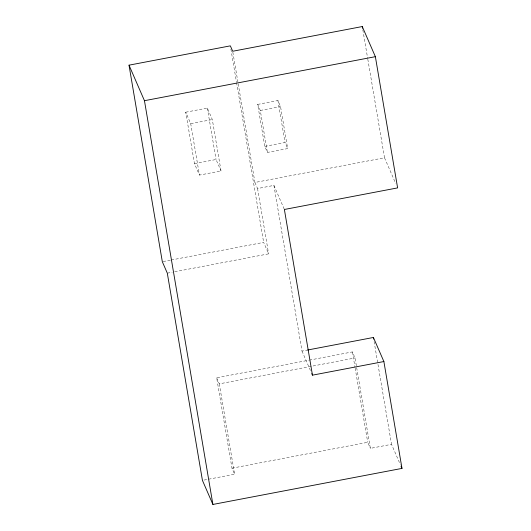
<?xml version="1.0" encoding="UTF-8"?>
<svg xmlns="http://www.w3.org/2000/svg" width="531" height="531" viewBox="0 0 531 531"><rect width="100%" height="100%" fill="white"/><g stroke="black" fill="none" stroke-linecap="round" stroke-linejoin="round"><path stroke-width="0.4" stroke-dasharray="2.65 1.99" d="M185.737 112.2L207.336 108.078L212.32 119.541L221.035 170.969L199.437 175.091L194.452 163.628L185.737 112.2L190.715 123.657L199.437 175.091M257.668 104.401L277.919 100.545L280.547 106.598L287.663 148.58L267.412 152.437L264.783 146.377L257.668 104.401L260.296 110.461L267.412 152.437M190.715 123.657L212.32 119.541M260.296 110.461L280.547 106.598M264.783 146.377L285.034 142.52L287.663 148.58M194.452 163.628L216.051 159.512L221.035 170.969M238.213 83.852L254.926 182.472L384.51 157.773L395.648 183.381M254.926 182.472L257.562 188.532L273.916 185.412L284.384 209.48M163.136 261.551L170.431 260.157M171.241 260.004L263.655 242.388L268.633 253.851L172.98 272.084M167.305 273.166L172.17 272.237M273.916 185.412L302 351.084L307.675 350.002M204.037 480.077L234.616 474.243L231.981 468.189L216.661 377.793L308.511 360.283M309.321 360.131L352.405 351.914L355.04 357.974L370.359 448.37L391.526 444.334L400.354 464.645M216.661 377.793L219.296 383.853L355.04 357.974M231.981 468.189L367.724 442.31L370.359 448.37M302 351.084L310.502 370.645M362.826 29.809L367.658 58.337M367.797 59.153L384.51 157.773M374.103 341.552L391.526 444.334M352.405 351.914L355.027 367.392M355.166 368.202L367.724 442.31M277.919 100.545L285.034 142.52M257.562 188.532L268.633 253.851M232.824 52.065L238.074 83.035M230.892 49.111L236.421 81.734M236.56 82.544L263.655 242.388M207.336 108.078L216.051 159.512M219.296 383.853L234.616 474.243"/><path stroke-width="0.8" d="M129.013 65.167L230.341 45.852L232.691 51.255L362.268 26.55L375.371 56.678L397.613 187.894L284.384 209.48L312.46 375.158L383.88 361.545L401.987 468.402L212.898 504.45L202.43 480.382L167.305 273.166L162.32 261.703L129.013 65.167L144.459 100.698L212.898 504.45M144.459 100.698L375.371 56.678M307.675 350.002L373.412 337.47L383.88 361.545M401.011 466.145L401.987 468.402M311.81 373.651L312.46 375.158M362.268 26.55L362.547 28.183M373.412 337.47L373.691 339.103"/></g></svg>
